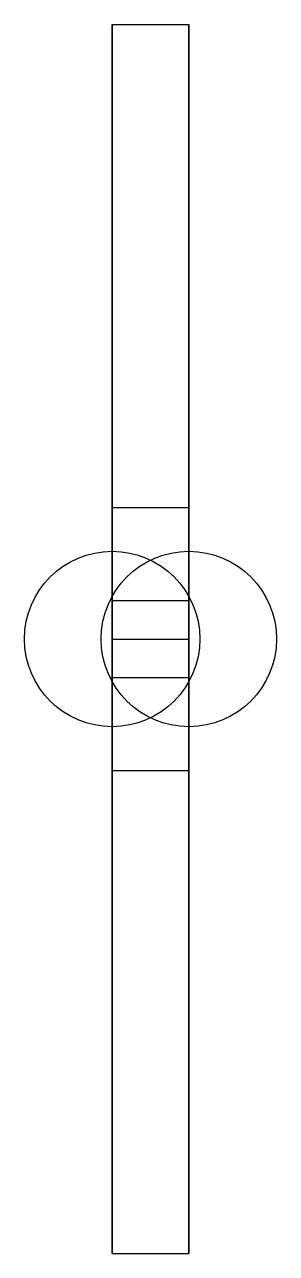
# Model space of a CAD drawing. Header units: millimetres. Extents: x -190 to -117, y -178 to 178.
import ezdxf

# ---------------------------------------------------------------- set-up
doc = ezdxf.new("R2010")
doc.units = ezdxf.units.MM
doc.layers.add('Body014', color=7, linetype='CONTINUOUS')

msp = doc.modelspace()

# ---------------------------------------------------------------- linework, layer by layer
at = {"layer": 'Body014'}
for p, q in [((-165, 177.8, -88.1125), (-142.775, 177.8, -88.1125)), ((-165, 177.8, -88.1125), (-165, 38.1, -88.1125)), ((-165, 177.8, -65.8875), (-142.775, 177.8, -65.8875)), ((-165, 38.1, -65.8875), (-165, 177.8, -65.8875)), ((-165, 177.8, -65.8875), (-142.775, 177.8, -65.8875)), ((-165, 177.8, -88.1125), (-142.775, 177.8, -88.1125)), ((-165, 177.8, -88.1125), (-165, 38.1, -88.1125)), ((-165, 38.1, -65.8875), (-165, 177.8, -65.8875)), ((-142.775, 177.8, -88.1125), (-142.775, 38.1, -88.1125)), ((-142.775, 38.1, -65.8875), (-142.775, 177.8, -65.8875)), ((-142.775, 177.8, -88.1125), (-142.775, 38.1, -88.1125)), ((-142.775, 38.1, -65.8875), (-142.775, 177.8, -65.8875)), ((-165, 38.1, -88.1125), (-142.775, 38.1, -88.1125)), ((-165, 38.1, -88.1125), (-142.775, 38.1, -88.1125)), ((-165, 38.1, -65.8875), (-142.775, 38.1, -65.8875)), ((-165, 38.1, -88.1125), (-165, 38.1, -65.8875)), ((-165, 38.1, -65.8875), (-142.775, 38.1, -65.8875)), ((-165, 38.1, -88.1125), (-165, 38.1, -65.8875)), ((-142.775, 38.1, -88.1125), (-142.775, 38.1, -65.8875)), ((-142.775, 38.1, -88.1125), (-142.775, 38.1, -65.8875)), ((-165, 11.1125, 100.8), (-142.775, 11.1125, 100.8)), ((-165, 11.1125, 100.8), (-142.775, 11.1125, 100.8)), ((-165, 11.1125, -38.9), (-142.775, 11.1125, -38.9)), ((-165, 11.1125, 100.8), (-165, 11.1125, -38.9)), ((-165, 11.1125, -38.9), (-142.775, 11.1125, -38.9)), ((-165, 11.1125, -38.9), (-165, -11.1125, -38.9)), ((-165, 11.1125, -115.1), (-142.775, 11.1125, -115.1)), ((-165, -11.1125, -115.1), (-165, 11.1125, -115.1)), ((-165, 11.1125, -115.1), (-142.775, 11.1125, -115.1)), ((-165, 11.1125, -254.8), (-142.775, 11.1125, -254.8)), ((-165, 11.1125, -115.1), (-165, 11.1125, -254.8)), ((-165, 11.1125, -254.8), (-142.775, 11.1125, -254.8)), ((-165, 11.1125, 100.8), (-165, 11.1125, -38.9)), ((-165, 11.1125, -38.9), (-165, -11.1125, -38.9)), ((-165, -11.1125, -115.1), (-165, 11.1125, -115.1)), ((-165, 11.1125, -115.1), (-165, 11.1125, -254.8)), ((-142.775, 11.1125, 100.8), (-142.775, 11.1125, -38.9)), ((-142.775, 11.1125, -38.9), (-142.775, -11.1125, -38.9)), ((-142.775, -11.1125, -115.1), (-142.775, 11.1125, -115.1)), ((-142.775, 11.1125, -115.1), (-142.775, 11.1125, -254.8)), ((-142.775, 11.1125, 100.8), (-142.775, 11.1125, -38.9)), ((-142.775, 11.1125, -38.9), (-142.775, -11.1125, -38.9)), ((-142.775, -11.1125, -115.1), (-142.775, 11.1125, -115.1)), ((-142.775, 11.1125, -115.1), (-142.775, 11.1125, -254.8)), ((-165, 0, -102.4), (-142.775, 0, -102.4)), ((-165, 0, -102.4), (-142.775, 0, -102.4)), ((-165, -11.1125, -38.9), (-142.775, -11.1125, -38.9)), ((-165, -11.1125, -38.9), (-142.775, -11.1125, -38.9)), ((-165, -11.1125, 100.8), (-142.775, -11.1125, 100.8)), ((-165, -11.1125, -38.9), (-165, -11.1125, 100.8)), ((-165, -11.1125, 100.8), (-142.775, -11.1125, 100.8)), ((-165, -11.1125, -254.8), (-142.775, -11.1125, -254.8)), ((-165, -11.1125, -254.8), (-142.775, -11.1125, -254.8)), ((-165, -11.1125, -115.1), (-142.775, -11.1125, -115.1)), ((-165, -11.1125, -254.8), (-165, -11.1125, -115.1)), ((-165, -11.1125, -115.1), (-142.775, -11.1125, -115.1)), ((-165, -11.1125, -38.9), (-165, -11.1125, 100.8)), ((-165, -11.1125, -254.8), (-165, -11.1125, -115.1)), ((-142.775, -11.1125, -38.9), (-142.775, -11.1125, 100.8)), ((-142.775, -11.1125, -254.8), (-142.775, -11.1125, -115.1)), ((-142.775, -11.1125, -38.9), (-142.775, -11.1125, 100.8)), ((-142.775, -11.1125, -254.8), (-142.775, -11.1125, -115.1)), ((-165, -38.1, -65.8875), (-142.775, -38.1, -65.8875)), ((-165, -177.8, -65.8875), (-165, -38.1, -65.8875)), ((-165, -38.1, -65.8875), (-142.775, -38.1, -65.8875)), ((-165, -38.1, -88.1125), (-142.775, -38.1, -88.1125)), ((-165, -38.1, -65.8875), (-165, -38.1, -88.1125)), ((-165, -38.1, -88.1125), (-142.775, -38.1, -88.1125)), ((-165, -38.1, -88.1125), (-165, -177.8, -88.1125)), ((-165, -177.8, -65.8875), (-165, -38.1, -65.8875)), ((-165, -38.1, -65.8875), (-165, -38.1, -88.1125)), ((-165, -38.1, -88.1125), (-165, -177.8, -88.1125)), ((-142.775, -177.8, -65.8875), (-142.775, -38.1, -65.8875)), ((-142.775, -38.1, -65.8875), (-142.775, -38.1, -88.1125)), ((-142.775, -38.1, -88.1125), (-142.775, -177.8, -88.1125)), ((-142.775, -177.8, -65.8875), (-142.775, -38.1, -65.8875)), ((-142.775, -38.1, -65.8875), (-142.775, -38.1, -88.1125)), ((-142.775, -38.1, -88.1125), (-142.775, -177.8, -88.1125)), ((-165, -177.8, -65.8875), (-142.775, -177.8, -65.8875)), ((-165, -177.8, -65.8875), (-142.775, -177.8, -65.8875)), ((-165, -177.8, -88.1125), (-142.775, -177.8, -88.1125)), ((-165, -177.8, -88.1125), (-142.775, -177.8, -88.1125))]:
    msp.add_line(p, q, dxfattribs=at)
for centre in [(-165, 0), (-165, 0), (-142.775, 0), (-142.775, 0)]:
    msp.add_circle(centre, 25.4, dxfattribs=at)
for points in [[(-165, 11.1125, 100.8), (-165, 13.4704, -63.5296), (-165, 177.8, -65.8875)], [(-165, 177.8, -88.1125), (-165, 13.4704, -90.4704), (-165, 11.1125, -254.8)], [(-165, 11.1125, 100.8), (-165, 13.4704, -63.5296), (-165, 177.8, -65.8875)], [(-165, 177.8, -88.1125), (-165, 13.4704, -90.4704), (-165, 11.1125, -254.8)], [(-142.775, 11.1125, 100.8), (-142.775, 13.4704, -63.5296), (-142.775, 177.8, -65.8875)], [(-142.775, 177.8, -88.1125), (-142.775, 13.4704, -90.4704), (-142.775, 11.1125, -254.8)], [(-142.775, 11.1125, 100.8), (-142.775, 13.4704, -63.5296), (-142.775, 177.8, -65.8875)], [(-142.775, 177.8, -88.1125), (-142.775, 13.4704, -90.4704), (-142.775, 11.1125, -254.8)], [(-165, -177.8, -65.8875), (-165, -13.4704, -63.5296), (-165, -11.1125, 100.8)], [(-165, -11.1125, -254.8), (-165, -13.4704, -90.4704), (-165, -177.8, -88.1125)], [(-165, -177.8, -65.8875), (-165, -13.4704, -63.5296), (-165, -11.1125, 100.8)], [(-165, -11.1125, -254.8), (-165, -13.4704, -90.4704), (-165, -177.8, -88.1125)], [(-142.775, -177.8, -65.8875), (-142.775, -13.4704, -63.5296), (-142.775, -11.1125, 100.8)], [(-142.775, -11.1125, -254.8), (-142.775, -13.4704, -90.4704), (-142.775, -177.8, -88.1125)], [(-142.775, -177.8, -65.8875), (-142.775, -13.4704, -63.5296), (-142.775, -11.1125, 100.8)], [(-142.775, -11.1125, -254.8), (-142.775, -13.4704, -90.4704), (-142.775, -177.8, -88.1125)]]:
    msp.add_open_spline(points, degree=2, dxfattribs=at)

doc.saveas('drawing.dxf')
